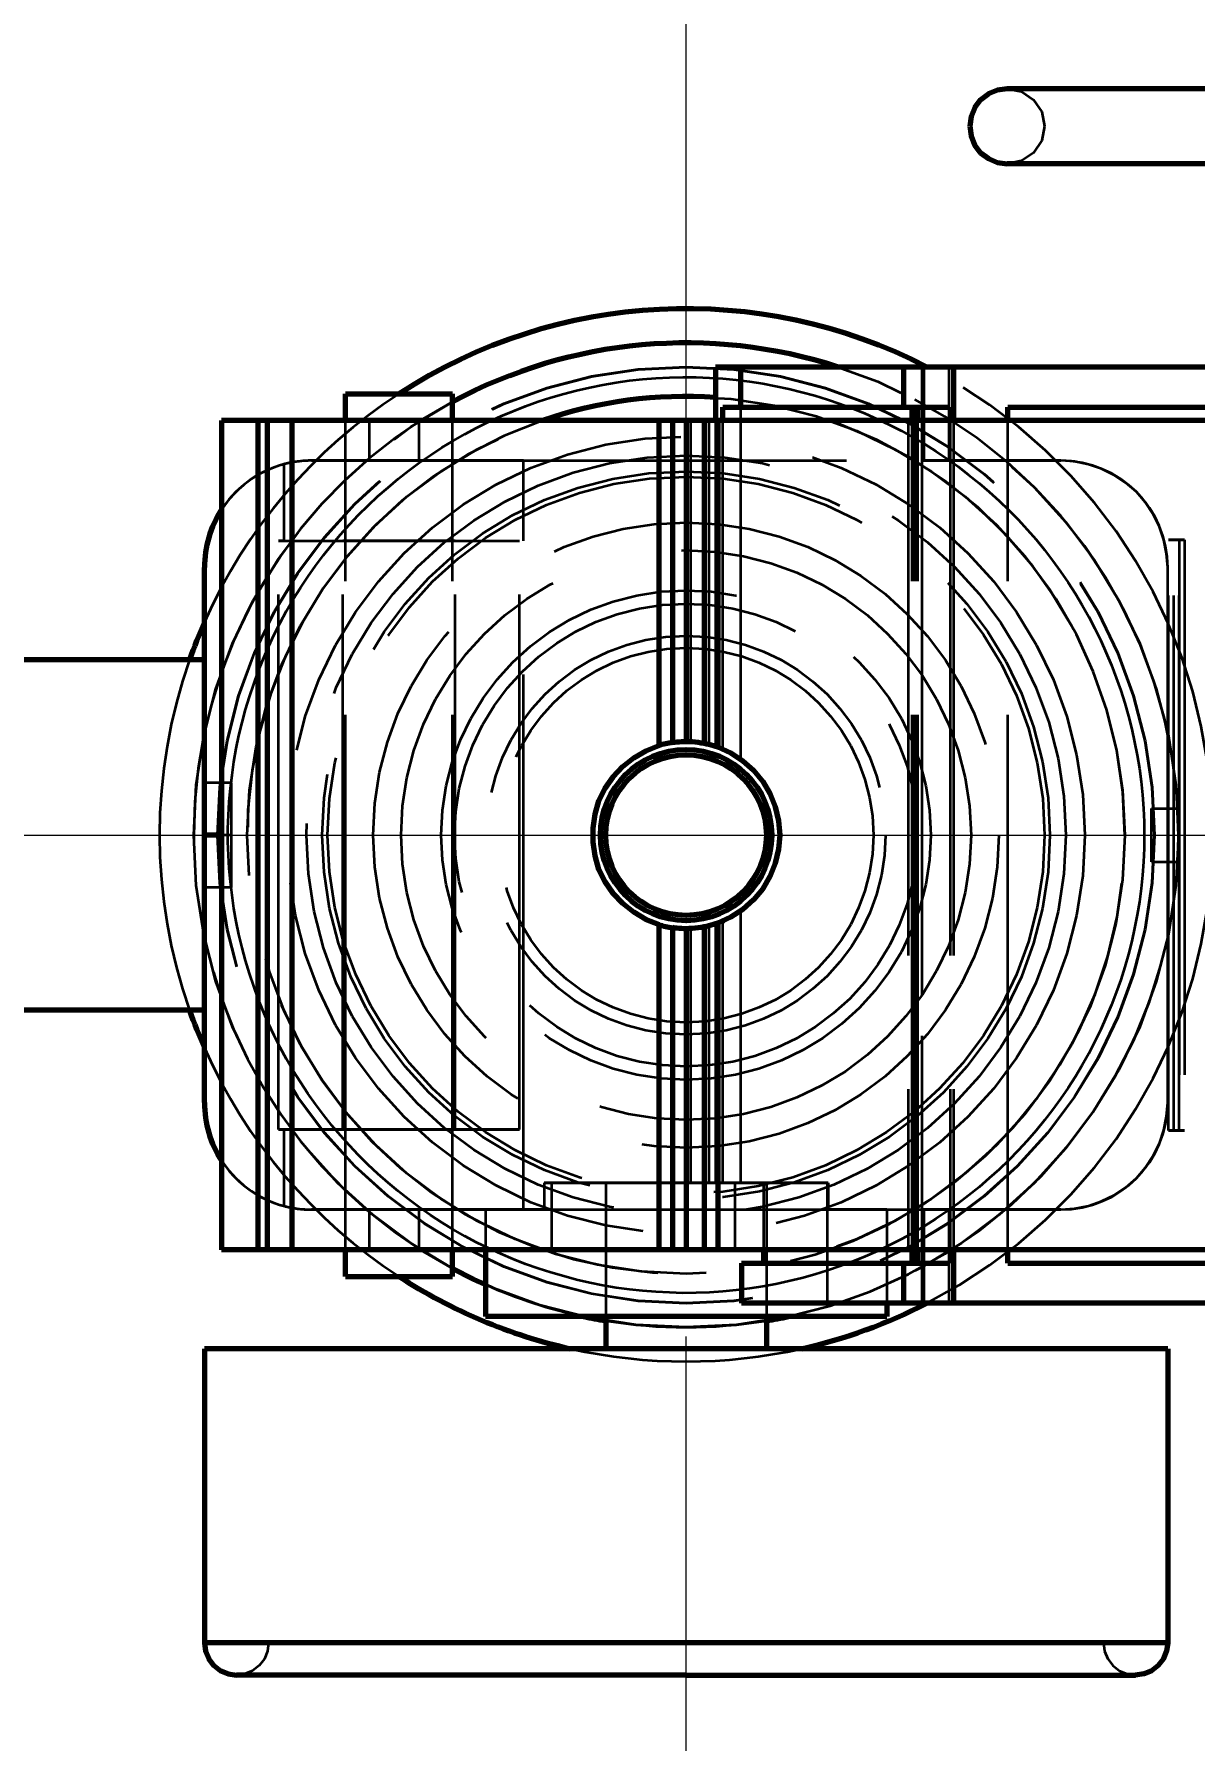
# Model space of a CAD drawing. Header units: millimetres. Extents: x 0 to 2208, y 0 to 420.
# Drawn here: x 101.37 to 110.04, y 72.22 to 84.98 of the extents above; entities that cross this region are included whole.
import ezdxf

# ---------------------------------------------------------------- set-up
doc = ezdxf.new("R2010")
doc.units = ezdxf.units.MM
doc.linetypes.add('IRAM-E-TRAZOS', pattern=[5, 4, -1])
doc.linetypes.add('IRAM-F-TRAZO-PUNTO', pattern=[20, 15, -2, 1, -2])
for name, color, linetype, lineweight in [('01-VISIBLE', 7, 'CONTINUOUS', 70), ('02-OCULTA', 4, 'IRAM-E-TRAZOS', 35), ('03-EJE', 1, 'IRAM-F-TRAZO-PUNTO', 18), ('04-COTA', 3, 'CONTINUOUS', 18)]:
    doc.layers.add(name, color=color, linetype=linetype, lineweight=lineweight)
doc.styles.add('ISO3098', font='isocpeur.ttf')
doc.dimstyles.new('FLAMA-IRAM', dxfattribs={"dimtxt": 3.5, "dimasz": 3.5, "dimexe": 2, "dimexo": 1.5, "dimgap": 1, "dimtad": 1, "dimdec": 1, "dimtxsty": 'ISO3098', "dimblk": 'IRAM_FLECHA', "dimblk1": 'IRAM_FLECHA', "dimblk2": 'IRAM_FLECHA', "dimcen": 2.5, "dimclrd": 256, "dimclre": 256, "dimclrt": 256, "dimazin": 3, "dimtfac": 1, "dimtmove": 0, "dimatfit": 3, "dimlwd": 18, "dimlwe": 18})

# ---------------------------------------------------------------- blocks, each defined once
blk = doc.blocks.new('IRAM_FLECHA')
blk.add_solid([(0, 0), (-1, 0.125), (-1, -0.125)])

msp = doc.modelspace()

# ---------------------------------------------------------------- linework, layer by layer
at = {"layer": '01-VISIBLE'}
for p, q in [((106.644, 82.489), (106.458, 82.489)), ((106.458, 82.489), (106.458, 82.089)), ((106.644, 82.489), (106.644, 82.189)), ((107.864, 82.489), (106.644, 82.489)), ((107.864, 82.489), (107.864, 82.189)), ((108.236, 82.489), (107.864, 82.489)), ((110.54, 82.489), (108.236, 82.489)), ((108.236, 82.489), (108.236, 82.089)), ((103.692, 82.089), (103.692, 82.289)), ((104.492, 82.089), (104.492, 82.289)), ((106.514, 82.089), (106.514, 82.189)), ((106.514, 82.189), (106.644, 82.189)), ((106.644, 82.189), (107.864, 82.189)), ((107.864, 82.189), (108.211, 82.189)), ((107.927, 82.089), (107.927, 82.189)), ((107.939, 82.089), (107.939, 82.189)), ((107.95, 82.089), (107.95, 82.189)), ((107.961, 82.089), (107.961, 82.189)), ((107.971, 82.089), (107.971, 82.189)), ((108.211, 82.189), (108.211, 82.089)), ((108.642, 82.089), (108.642, 82.189)), ((108.642, 82.189), (110.54, 82.189)), ((103.038, 82.089), (102.766, 82.089)), ((102.766, 82.089), (102.766, 75.889)), ((103.106, 82.089), (103.038, 82.089)), ((103.038, 82.089), (103.038, 75.889)), ((103.292, 82.089), (103.106, 82.089)), ((103.106, 82.089), (103.106, 75.889)), ((106.034, 82.089), (103.292, 82.089)), ((103.292, 82.089), (103.292, 75.889)), ((106.136, 82.089), (106.034, 82.089)), ((106.034, 82.089), (106.034, 79.659)), ((106.238, 82.089), (106.136, 82.089)), ((106.136, 82.089), (106.136, 79.682)), ((106.374, 82.089), (106.238, 82.089)), ((106.238, 82.089), (106.238, 79.689)), ((106.476, 82.089), (106.374, 82.089)), ((106.374, 82.089), (106.374, 79.676)), ((110.506, 82.089), (106.476, 82.089)), ((106.476, 82.089), (106.476, 79.648)), ((102.638, 78.989), (102.638, 80.989)), ((102.638, 80.299), (101.058, 80.299)), ((102.638, 76.989), (102.638, 78.989)), ((102.766, 78.989), (102.638, 78.989)), ((106.034, 78.32), (106.034, 75.889)), ((106.136, 78.297), (106.136, 75.889)), ((106.238, 78.289), (106.238, 75.889)), ((106.374, 78.303), (106.374, 75.889)), ((106.476, 78.331), (106.476, 75.889)), ((102.638, 77.679), (101.058, 77.679)), ((103.038, 75.889), (102.766, 75.889)), ((103.106, 75.889), (103.038, 75.889)), ((103.292, 75.889), (103.106, 75.889)), ((106.034, 75.889), (103.292, 75.889)), ((103.692, 75.689), (103.692, 75.889)), ((104.492, 75.689), (104.492, 75.889)), ((104.738, 75.889), (104.738, 75.389)), ((106.136, 75.889), (106.034, 75.889)), ((106.238, 75.889), (106.136, 75.889)), ((106.374, 75.889), (106.238, 75.889)), ((106.476, 75.889), (106.374, 75.889)), ((110.506, 75.889), (106.476, 75.889)), ((106.816, 75.889), (106.816, 75.789)), ((107.927, 75.789), (107.927, 75.889)), ((107.939, 75.789), (107.939, 75.889)), ((107.95, 75.789), (107.95, 75.889)), ((107.961, 75.789), (107.961, 75.889)), ((107.971, 75.789), (107.971, 75.889)), ((108.211, 75.889), (108.211, 75.789)), ((108.236, 75.889), (108.236, 75.489)), ((108.642, 75.789), (108.642, 75.889)), ((106.652, 75.789), (107.864, 75.789)), ((106.652, 75.789), (106.652, 75.489)), ((107.864, 75.789), (108.211, 75.789)), ((107.864, 75.789), (107.864, 75.489)), ((108.642, 75.789), (110.54, 75.789)), ((107.864, 75.489), (106.652, 75.489)), ((107.738, 75.489), (107.738, 75.389)), ((108.236, 75.489), (107.864, 75.489)), ((110.54, 75.489), (108.236, 75.489)), ((105.638, 75.389), (105.638, 75.149)), ((106.838, 75.389), (106.838, 75.149)), ((102.638, 75.149), (102.638, 72.949)), ((109.838, 75.149), (109.838, 72.949))]:
    msp.add_line(p, q, dxfattribs=at)
for points in [[(108.638, 84.569), (108.566, 84.56), (108.498, 84.532), (108.44, 84.487), (108.396, 84.429), (108.368, 84.362), (108.358, 84.289)], [(110.438, 84.569), (110.338, 84.569), (110.238, 84.569), (110.138, 84.569), (110.038, 84.569), (109.938, 84.569), (109.838, 84.569), (109.738, 84.569), (109.638, 84.569), (109.538, 84.569), (109.438, 84.569), (109.338, 84.569), (109.238, 84.569), (109.138, 84.569), (109.038, 84.569), (108.938, 84.569), (108.838, 84.569), (108.738, 84.569), (108.638, 84.569)], [(108.358, 84.289), (108.368, 84.217), (108.396, 84.149), (108.44, 84.091), (108.498, 84.047), (108.566, 84.019), (108.638, 84.009)], [(110.118, 84.009), (110.012, 84.009), (109.907, 84.009), (109.801, 84.009), (109.695, 84.009), (109.589, 84.009), (109.484, 84.009), (109.378, 84.009), (109.272, 84.009), (109.167, 84.009), (109.061, 84.009), (108.955, 84.009), (108.849, 84.009), (108.744, 84.009), (108.638, 84.009)], [(108.638, 84.009), (108.638, 84.009), (108.638, 84.009), (108.638, 84.009), (108.638, 84.009), (108.638, 84.009), (108.638, 84.009)], [(103.692, 82.289), (103.759, 82.289), (103.825, 82.289), (103.892, 82.289), (103.959, 82.289), (104.025, 82.289), (104.092, 82.289)], [(104.092, 82.289), (104.159, 82.289), (104.225, 82.289), (104.292, 82.289), (104.359, 82.289), (104.425, 82.289), (104.492, 82.289)], [(106.034, 78.32), (105.937, 78.359), (105.847, 78.412), (105.765, 78.477), (105.693, 78.553), (105.633, 78.639), (105.587, 78.733), (105.558, 78.834), (105.543, 78.937), (105.543, 79.041), (105.558, 79.145), (105.587, 79.245), (105.633, 79.34), (105.693, 79.425), (105.765, 79.501), (105.847, 79.566), (105.937, 79.619), (106.034, 79.659)], [(106.136, 79.682), (106.153, 79.684), (106.17, 79.686), (106.187, 79.687), (106.204, 79.688), (106.221, 79.689), (106.238, 79.689)], [(106.238, 79.689), (106.261, 79.689), (106.284, 79.688), (106.306, 79.686), (106.329, 79.683), (106.352, 79.68), (106.374, 79.676)], [(106.374, 79.676), (106.391, 79.672), (106.408, 79.668), (106.426, 79.664), (106.442, 79.659), (106.459, 79.653), (106.476, 79.648)], [(106.476, 79.648), (106.573, 79.603), (106.663, 79.545), (106.743, 79.474), (106.811, 79.391), (106.865, 79.299), (106.905, 79.2), (106.929, 79.096), (106.938, 78.989)], [(106.938, 78.989), (106.929, 78.883), (106.905, 78.779), (106.865, 78.679), (106.811, 78.587), (106.743, 78.505), (106.663, 78.434), (106.573, 78.375), (106.476, 78.331)], [(106.238, 78.289), (106.221, 78.289), (106.204, 78.29), (106.187, 78.291), (106.17, 78.293), (106.153, 78.294), (106.136, 78.297)], [(106.374, 78.303), (106.352, 78.299), (106.329, 78.295), (106.306, 78.293), (106.284, 78.291), (106.261, 78.29), (106.238, 78.289)], [(106.476, 78.331), (106.459, 78.325), (106.442, 78.32), (106.426, 78.315), (106.408, 78.31), (106.391, 78.306), (106.374, 78.303)], [(106.52, 78.349), (106.519, 78.348), (106.518, 78.348), (106.517, 78.347), (106.516, 78.347), (106.515, 78.346), (106.514, 78.346)], [(103.692, 75.689), (103.759, 75.689), (103.825, 75.689), (103.892, 75.689), (103.959, 75.689), (104.025, 75.689), (104.092, 75.689)], [(104.092, 75.689), (104.159, 75.689), (104.225, 75.689), (104.292, 75.689), (104.359, 75.689), (104.425, 75.689), (104.492, 75.689)], [(107.738, 75.389), (107.638, 75.389), (107.538, 75.389), (107.438, 75.389), (107.338, 75.389), (107.238, 75.389), (107.138, 75.389), (107.038, 75.389), (106.938, 75.389), (106.838, 75.389), (106.738, 75.389), (106.638, 75.389), (106.538, 75.389), (106.438, 75.389), (106.338, 75.389), (106.238, 75.389), (106.138, 75.389), (106.038, 75.389), (105.938, 75.389), (105.838, 75.389), (105.738, 75.389), (105.638, 75.389), (105.538, 75.389), (105.438, 75.389), (105.338, 75.389), (105.238, 75.389), (105.138, 75.389), (105.038, 75.389), (104.938, 75.389), (104.838, 75.389), (104.738, 75.389)], [(109.838, 75.149), (109.738, 75.149), (109.638, 75.149), (109.538, 75.149), (109.438, 75.149), (109.338, 75.149), (109.238, 75.149), (109.138, 75.149), (109.038, 75.149), (108.938, 75.149), (108.838, 75.149), (108.738, 75.149), (108.638, 75.149), (108.538, 75.149), (108.438, 75.149), (108.338, 75.149), (108.238, 75.149), (108.138, 75.149), (108.038, 75.149), (107.938, 75.149), (107.838, 75.149), (107.738, 75.149), (107.638, 75.149), (107.538, 75.149), (107.438, 75.149), (107.338, 75.149), (107.238, 75.149), (107.138, 75.149), (107.038, 75.149), (106.938, 75.149), (106.838, 75.149), (106.738, 75.149), (106.638, 75.149), (106.538, 75.149), (106.438, 75.149), (106.338, 75.149), (106.238, 75.149), (106.138, 75.149), (106.038, 75.149), (105.938, 75.149), (105.838, 75.149), (105.738, 75.149), (105.638, 75.149), (105.538, 75.149), (105.438, 75.149), (105.338, 75.149), (105.238, 75.149), (105.138, 75.149), (105.038, 75.149), (104.938, 75.149), (104.838, 75.149), (104.738, 75.149), (104.638, 75.149), (104.538, 75.149), (104.438, 75.149), (104.338, 75.149), (104.238, 75.149), (104.138, 75.149), (104.038, 75.149), (103.938, 75.149), (103.838, 75.149), (103.738, 75.149), (103.638, 75.149), (103.538, 75.149), (103.438, 75.149), (103.338, 75.149), (103.238, 75.149), (103.138, 75.149), (103.038, 75.149), (102.938, 75.149), (102.838, 75.149), (102.738, 75.149), (102.638, 75.149)], [(106.238, 72.949), (106.138, 72.949), (106.038, 72.949), (105.938, 72.949), (105.838, 72.949), (105.738, 72.949), (105.638, 72.949), (105.538, 72.949), (105.438, 72.949), (105.338, 72.949), (105.238, 72.949), (105.138, 72.949), (105.038, 72.949), (104.938, 72.949), (104.838, 72.949), (104.738, 72.949), (104.638, 72.949), (104.538, 72.949), (104.438, 72.949), (104.338, 72.949), (104.238, 72.949), (104.138, 72.949), (104.038, 72.949), (103.938, 72.949), (103.838, 72.949), (103.738, 72.949), (103.638, 72.949), (103.538, 72.949), (103.438, 72.949), (103.338, 72.949), (103.238, 72.949), (103.138, 72.949), (103.038, 72.949), (102.938, 72.949), (102.838, 72.949), (102.738, 72.949), (102.638, 72.949)], [(102.638, 72.949), (102.646, 72.887), (102.67, 72.829), (102.708, 72.78), (102.758, 72.741), (102.816, 72.717), (102.878, 72.709)], [(109.838, 72.949), (109.738, 72.949), (109.638, 72.949), (109.538, 72.949), (109.438, 72.949), (109.338, 72.949), (109.238, 72.949), (109.138, 72.949), (109.038, 72.949), (108.938, 72.949), (108.838, 72.949), (108.738, 72.949), (108.638, 72.949), (108.538, 72.949), (108.438, 72.949), (108.338, 72.949), (108.238, 72.949), (108.138, 72.949), (108.038, 72.949), (107.938, 72.949), (107.838, 72.949), (107.738, 72.949), (107.638, 72.949), (107.538, 72.949), (107.438, 72.949), (107.338, 72.949), (107.238, 72.949), (107.138, 72.949), (107.038, 72.949), (106.938, 72.949), (106.838, 72.949), (106.738, 72.949), (106.638, 72.949), (106.538, 72.949), (106.438, 72.949), (106.338, 72.949), (106.238, 72.949)], [(109.838, 72.949), (109.83, 72.887), (109.806, 72.829), (109.768, 72.78), (109.718, 72.741), (109.66, 72.717), (109.598, 72.709)], [(106.238, 72.709), (106.136, 72.709), (106.034, 72.709), (105.933, 72.709), (105.831, 72.709), (105.729, 72.709), (105.627, 72.709), (105.525, 72.709), (105.423, 72.709), (105.322, 72.709), (105.22, 72.709), (105.118, 72.709), (105.016, 72.709), (104.914, 72.709), (104.813, 72.709), (104.711, 72.709), (104.609, 72.709), (104.507, 72.709), (104.405, 72.709), (104.303, 72.709), (104.202, 72.709), (104.1, 72.709), (103.998, 72.709), (103.896, 72.709), (103.794, 72.709), (103.693, 72.709), (103.591, 72.709), (103.489, 72.709), (103.387, 72.709), (103.285, 72.709), (103.183, 72.709), (103.082, 72.709), (102.98, 72.709), (102.878, 72.709)], [(102.878, 72.709), (102.878, 72.709), (102.878, 72.709), (102.878, 72.709), (102.878, 72.709), (102.878, 72.709), (102.878, 72.709)], [(106.238, 72.709), (106.34, 72.709), (106.442, 72.709), (106.543, 72.709), (106.645, 72.709), (106.747, 72.709), (106.849, 72.709), (106.951, 72.709), (107.053, 72.709), (107.154, 72.709), (107.256, 72.709), (107.358, 72.709), (107.46, 72.709), (107.562, 72.709), (107.663, 72.709), (107.765, 72.709), (107.867, 72.709), (107.969, 72.709), (108.071, 72.709), (108.173, 72.709), (108.274, 72.709), (108.376, 72.709), (108.478, 72.709), (108.58, 72.709), (108.682, 72.709), (108.783, 72.709), (108.885, 72.709), (108.987, 72.709), (109.089, 72.709), (109.191, 72.709), (109.293, 72.709), (109.394, 72.709), (109.496, 72.709), (109.598, 72.709)]]:
    msp.add_lwpolyline(points, dxfattribs=at)
for radius in [0.64, 0.6]:
    msp.add_circle((106.238, 78.989), radius, dxfattribs=at)
for centre, radius, start, end in [((106.238, 78.989), 18.51, 10.8995, 174.606), ((106.238, 78.989), 18.27, 11.0445, 174.535), ((106.238, 78.989), 18.15, 11.1184, 174.4987), ((106.238, 78.989), 3.936, 62.7764, 123.0269), ((106.238, 78.989), 3.68, 72.0056, 118.324), ((106.238, 78.989), 3.28, 86.1541, 109.0697), ((103.438, 80.989), 0.8, 147.1401, 180), ((106.238, 78.989), 3.936, 156.1538, 160.5597), ((106.238, 78.989), 0.7, 98.3786, 106.9435), ((106.238, 78.989), 0.7, -106.9435, -98.3786), ((106.238, 78.989), 3.936, -160.5597, -156.1538), ((106.238, 78.989), 18.51, -174.606, -10.8995), ((106.238, 78.989), 18.27, -174.535, -11.0445), ((106.238, 78.989), 18.15, -174.4987, -11.1184), ((103.438, 76.989), 0.8, 180, -147.1401), ((106.238, 78.989), 3.936, -123.0269, -102.6804), ((106.238, 78.989), 3.68, -118.324, -114.0547), ((106.238, 78.989), 3.936, -77.3196, -62.7764), ((106.238, 78.989), 3.68, -101.9687, -99.3836), ((106.238, 78.989), 3.68, -80.6164, -78.0313)]:
    msp.add_arc(centre, radius, start, end, dxfattribs=at)
at = {"layer": '02-OCULTA'}
for p, q in [((106.458, 82.489), (106.644, 82.489)), ((106.644, 82.489), (108, 82.489)), ((106.644, 82.489), (106.644, 79.559)), ((108, 82.489), (108, 75.489)), ((108, 82.489), (108.016, 82.489)), ((108.016, 82.489), (108.016, 81.789)), ((108.016, 82.489), (108.202, 82.489)), ((108.202, 82.489), (108.202, 81.789)), ((108.202, 82.489), (114.23, 82.489)), ((107.927, 82.189), (106.514, 82.189)), ((107.939, 82.189), (107.927, 82.189)), ((107.95, 82.189), (107.939, 82.189)), ((107.961, 82.189), (107.95, 82.189)), ((107.971, 82.189), (107.961, 82.189)), ((108.211, 82.189), (107.971, 82.189)), ((110.573, 82.189), (108.642, 82.189)), ((102.766, 82.089), (103.106, 82.089)), ((103.106, 82.089), (103.292, 82.089)), ((103.106, 82.089), (103.106, 75.889)), ((103.106, 82.089), (103.106, 75.889)), ((103.292, 82.089), (103.868, 82.089)), ((103.292, 82.089), (103.292, 81.776)), ((103.692, 75.889), (103.692, 82.089)), ((103.692, 75.889), (103.692, 82.089)), ((103.868, 82.089), (104.24, 82.089)), ((103.868, 82.089), (103.868, 81.789)), ((104.24, 82.089), (106.136, 82.089)), ((104.24, 82.089), (104.24, 81.789)), ((104.492, 75.889), (104.492, 82.089)), ((104.492, 75.889), (104.492, 82.089)), ((106.136, 82.089), (106.272, 82.089)), ((106.136, 82.089), (106.136, 79.682)), ((106.272, 82.089), (106.408, 82.089)), ((106.272, 82.089), (106.272, 79.688)), ((106.408, 82.089), (107.898, 82.089)), ((106.408, 82.089), (106.408, 79.668)), ((106.458, 82.089), (106.458, 79.654)), ((106.514, 79.632), (106.514, 82.089)), ((107.898, 82.089), (111.792, 82.089)), ((107.898, 82.089), (107.898, 75.889)), ((107.927, 75.889), (107.927, 82.089)), ((107.939, 75.889), (107.939, 82.089)), ((107.95, 75.889), (107.95, 82.089)), ((107.961, 75.889), (107.961, 82.089)), ((107.971, 75.889), (107.971, 82.089)), ((108.211, 82.089), (108.211, 75.889)), ((108.236, 82.089), (108.236, 75.889)), ((108.642, 75.889), (108.642, 82.089)), ((103.231, 81.762), (103.231, 81.189)), ((103.438, 81.789), (109.038, 81.789)), ((103.438, 81.789), (109.038, 81.789)), ((103.868, 81.789), (103.438, 81.789)), ((103.438, 81.789), (105.024, 81.789)), ((104.24, 81.789), (103.868, 81.789)), ((105.024, 81.789), (104.24, 81.789)), ((105.024, 76.189), (105.024, 81.789)), ((108.001, 81.789), (109.038, 81.789)), ((108.016, 81.789), (108.001, 81.789)), ((108.001, 81.789), (108.001, 76.189)), ((108.202, 81.789), (108.016, 81.789)), ((109.038, 81.789), (108.202, 81.789)), ((103.192, 76.789), (103.192, 81.189)), ((103.192, 81.189), (104.992, 81.189)), ((103.192, 76.789), (103.192, 81.189)), ((103.231, 81.189), (103.192, 81.189)), ((103.192, 76.789), (103.192, 81.189)), ((103.231, 81.189), (104.992, 81.189)), ((103.672, 76.789), (103.672, 81.189)), ((104.512, 76.789), (104.512, 81.189)), ((104.992, 76.789), (104.992, 81.189)), ((104.992, 76.789), (104.992, 81.189)), ((109.844, 76.781), (109.844, 81.197)), ((109.844, 81.197), (109.884, 81.197)), ((109.924, 81.197), (109.844, 81.197)), ((109.884, 76.781), (109.884, 81.197)), ((109.884, 81.197), (109.964, 81.197)), ((109.924, 76.781), (109.924, 81.197)), ((109.924, 81.197), (109.924, 76.781)), ((109.964, 81.197), (109.924, 81.197)), ((109.964, 81.197), (109.964, 76.781)), ((109.964, 81.197), (109.964, 76.781)), ((102.638, 79.381), (102.638, 80.989)), ((109.838, 76.989), (109.838, 80.989)), ((109.838, 76.989), (109.838, 80.989)), ((109.838, 76.989), (109.838, 80.989)), ((102.838, 79.381), (102.638, 79.381)), ((102.838, 79.381), (102.838, 78.597)), ((109.718, 79.189), (109.913, 79.189)), ((109.718, 79.189), (109.913, 79.189)), ((109.718, 78.789), (109.718, 79.189)), ((109.718, 78.789), (109.718, 79.189)), ((102.838, 78.989), (102.766, 78.989)), ((109.718, 78.789), (109.913, 78.789)), ((109.718, 78.789), (109.913, 78.789)), ((102.638, 76.989), (102.638, 78.597)), ((102.838, 78.597), (102.638, 78.597)), ((106.644, 78.419), (106.644, 76.389)), ((106.136, 78.297), (106.136, 76.389)), ((106.272, 78.29), (106.272, 76.389)), ((106.408, 78.31), (106.408, 76.389)), ((106.458, 78.325), (106.458, 76.389)), ((106.514, 76.389), (106.514, 78.346)), ((103.192, 76.789), (104.992, 76.789)), ((103.231, 76.789), (103.192, 76.789)), ((103.231, 76.789), (103.231, 76.217)), ((103.231, 76.789), (104.992, 76.789)), ((109.844, 76.781), (109.884, 76.781)), ((109.924, 76.781), (109.844, 76.781)), ((109.884, 76.781), (109.964, 76.781)), ((109.964, 76.781), (109.924, 76.781)), ((105.177, 76.389), (105.177, 76.189)), ((105.177, 76.389), (107.299, 76.389)), ((105.231, 76.389), (106.136, 76.389)), ((105.231, 76.389), (105.231, 75.889)), ((105.638, 76.389), (105.638, 75.389)), ((105.638, 76.389), (105.638, 75.389)), ((106.136, 76.389), (106.272, 76.389)), ((106.238, 76.389), (106.238, 76.189)), ((106.272, 76.389), (106.408, 76.389)), ((106.408, 76.389), (106.603, 76.389)), ((106.458, 76.389), (106.644, 76.389)), ((106.514, 76.389), (106.458, 76.389)), ((106.816, 76.389), (106.514, 76.389)), ((106.603, 76.389), (106.603, 75.889)), ((106.644, 76.389), (107.293, 76.389)), ((106.816, 76.389), (106.816, 75.889)), ((106.838, 76.389), (106.838, 75.389)), ((106.838, 76.389), (106.838, 75.389)), ((107.293, 76.389), (107.293, 75.489)), ((107.299, 76.389), (107.299, 76.189)), ((103.292, 76.203), (103.292, 75.889)), ((103.438, 76.189), (105.177, 76.189)), ((103.438, 76.189), (106.238, 76.189)), ((103.868, 76.189), (103.438, 76.189)), ((103.438, 76.189), (105.024, 76.189)), ((103.868, 76.189), (103.868, 75.889)), ((104.24, 76.189), (103.868, 76.189)), ((105.024, 76.189), (104.24, 76.189)), ((104.24, 76.189), (104.24, 75.889)), ((104.738, 76.189), (104.738, 75.889)), ((106.238, 76.189), (109.038, 76.189)), ((107.299, 76.189), (109.038, 76.189)), ((107.738, 76.189), (107.738, 75.489)), ((108.001, 76.189), (109.038, 76.189)), ((108.016, 76.189), (108.001, 76.189)), ((108.202, 76.189), (108.016, 76.189)), ((108.016, 76.189), (108.016, 75.489)), ((108.202, 76.189), (108.202, 75.489)), ((109.038, 76.189), (108.202, 76.189)), ((102.766, 75.889), (103.106, 75.889)), ((103.106, 75.889), (103.292, 75.889)), ((103.292, 75.889), (103.868, 75.889)), ((103.868, 75.889), (104.24, 75.889)), ((104.24, 75.889), (105.231, 75.889)), ((106.603, 75.889), (107.898, 75.889)), ((107.898, 75.889), (111.792, 75.889)), ((107.927, 75.789), (106.816, 75.789)), ((107.939, 75.789), (107.927, 75.789)), ((107.95, 75.789), (107.939, 75.789)), ((107.961, 75.789), (107.95, 75.789)), ((107.971, 75.789), (107.961, 75.789)), ((108.211, 75.789), (107.971, 75.789)), ((110.573, 75.789), (108.642, 75.789)), ((107.293, 75.489), (108, 75.489)), ((108, 75.489), (108.016, 75.489)), ((108.016, 75.489), (108.202, 75.489)), ((108.202, 75.489), (114.23, 75.489))]:
    msp.add_line(p, q, dxfattribs=at)
for points in [[(110.078, 84.569), (109.975, 84.569), (109.872, 84.569), (109.769, 84.569), (109.667, 84.569), (109.564, 84.569), (109.461, 84.569), (109.358, 84.569), (109.255, 84.569), (109.152, 84.569), (109.049, 84.569), (108.947, 84.569), (108.844, 84.569), (108.741, 84.569), (108.638, 84.569)], [(108.638, 84.569), (108.745, 84.548), (108.836, 84.487), (108.897, 84.396), (108.918, 84.289), (108.897, 84.182), (108.836, 84.091), (108.745, 84.031), (108.638, 84.009)], [(108.638, 84.009), (108.741, 84.009), (108.844, 84.009), (108.947, 84.009), (109.049, 84.009), (109.152, 84.009), (109.255, 84.009), (109.358, 84.009), (109.461, 84.009), (109.564, 84.009), (109.667, 84.009), (109.769, 84.009), (109.872, 84.009), (109.975, 84.009), (110.078, 84.009)], [(109.662, 78.989), (109.661, 78.889), (109.656, 78.789), (109.649, 78.689), (109.639, 78.59), (109.626, 78.491), (109.609, 78.392), (109.591, 78.294), (109.569, 78.196), (109.544, 78.099), (109.517, 78.003), (109.487, 77.907), (109.454, 77.813), (109.418, 77.72), (109.379, 77.627), (109.338, 77.536), (109.294, 77.446), (109.248, 77.357), (109.199, 77.27), (109.148, 77.184), (109.094, 77.1), (109.037, 77.017), (108.978, 76.936), (108.917, 76.857), (108.854, 76.78), (108.788, 76.704), (108.72, 76.631), (108.65, 76.559), (108.578, 76.49), (108.504, 76.423), (108.428, 76.357), (108.35, 76.295), (108.271, 76.234), (108.189, 76.176), (108.106, 76.12), (108.022, 76.067), (107.936, 76.016), (107.848, 75.967), (107.759, 75.922), (107.669, 75.878), (107.577, 75.838), (107.484, 75.8), (107.391, 75.765), (107.296, 75.733), (107.2, 75.703), (107.104, 75.677), (107.007, 75.653), (106.909, 75.632), (106.811, 75.613), (106.712, 75.598), (106.612, 75.586), (106.513, 75.576), (106.413, 75.57), (106.313, 75.566), (106.213, 75.565), (106.113, 75.568), (106.013, 75.573), (105.913, 75.581), (105.814, 75.592), (105.715, 75.605), (105.616, 75.622), (105.518, 75.642), (105.42, 75.664), (105.324, 75.69), (105.228, 75.718), (105.132, 75.749), (105.038, 75.782), (104.945, 75.819), (104.853, 75.858), (104.762, 75.9), (104.672, 75.944), (104.584, 75.991), (104.497, 76.041), (104.412, 76.093), (104.328, 76.148), (104.246, 76.205), (104.165, 76.264), (104.086, 76.326), (104.01, 76.39), (103.935, 76.456), (103.861, 76.524), (103.79, 76.595), (103.722, 76.667), (103.655, 76.742), (103.59, 76.818), (103.528, 76.897), (103.468, 76.977), (103.41, 77.058), (103.355, 77.142), (103.302, 77.227), (103.252, 77.313), (103.204, 77.401), (103.159, 77.491), (103.117, 77.581), (103.077, 77.673), (103.04, 77.766), (103.006, 77.86), (102.974, 77.955), (102.945, 78.051), (102.919, 78.147), (102.896, 78.245), (102.876, 78.343), (102.858, 78.441), (102.844, 78.54), (102.832, 78.64), (102.823, 78.739), (102.817, 78.839), (102.814, 78.939), (102.814, 79.039), (102.817, 79.139), (102.823, 79.239), (102.832, 79.339), (102.844, 79.438), (102.858, 79.537), (102.876, 79.636), (102.896, 79.734), (102.919, 79.831), (102.945, 79.928), (102.974, 80.024), (103.006, 80.118), (103.04, 80.212), (103.077, 80.305), (103.117, 80.397), (103.159, 80.488), (103.204, 80.577), (103.252, 80.665), (103.302, 80.752), (103.355, 80.837), (103.41, 80.92), (103.468, 81.002), (103.528, 81.082), (103.59, 81.16), (103.655, 81.237), (103.722, 81.311), (103.79, 81.384), (103.861, 81.454), (103.935, 81.523), (104.01, 81.589), (104.086, 81.653), (104.165, 81.715), (104.246, 81.774), (104.328, 81.831), (104.412, 81.886), (104.497, 81.938), (104.584, 81.987), (104.672, 82.034), (104.762, 82.079), (104.853, 82.121), (104.945, 82.16), (105.038, 82.196), (105.132, 82.23), (105.228, 82.261), (105.324, 82.289), (105.42, 82.314), (105.518, 82.337), (105.616, 82.356), (105.715, 82.373), (105.814, 82.387), (105.913, 82.398), (106.013, 82.406), (106.113, 82.411), (106.213, 82.413), (106.313, 82.412), (106.413, 82.409), (106.513, 82.402), (106.612, 82.393), (106.712, 82.38), (106.811, 82.365), (106.909, 82.347), (107.007, 82.326), (107.104, 82.302), (107.2, 82.275), (107.296, 82.246), (107.391, 82.213), (107.484, 82.178), (107.577, 82.141), (107.669, 82.1), (107.759, 82.057), (107.848, 82.011), (107.936, 81.963), (108.022, 81.912), (108.106, 81.859), (108.189, 81.803), (108.271, 81.745), (108.35, 81.684), (108.428, 81.621), (108.504, 81.556), (108.578, 81.489), (108.65, 81.419), (108.72, 81.348), (108.788, 81.274), (108.854, 81.199), (108.917, 81.121), (108.978, 81.042), (109.037, 80.961), (109.094, 80.879), (109.148, 80.794), (109.199, 80.708), (109.248, 80.621), (109.294, 80.533), (109.338, 80.443), (109.379, 80.351), (109.418, 80.259), (109.454, 80.166), (109.487, 80.071), (109.517, 79.976), (109.544, 79.879), (109.569, 79.782), (109.591, 79.685), (109.609, 79.587), (109.626, 79.488), (109.639, 79.389), (109.649, 79.289), (109.656, 79.189), (109.661, 79.089), (109.662, 78.989)], [(104.492, 82.289), (104.392, 82.289), (104.292, 82.289), (104.192, 82.289), (104.092, 82.289), (103.992, 82.289), (103.892, 82.289), (103.792, 82.289), (103.692, 82.289)], [(104.492, 82.089), (104.392, 82.089), (104.292, 82.089), (104.192, 82.089), (104.092, 82.089), (103.992, 82.089), (103.892, 82.089), (103.792, 82.089), (103.692, 82.089)], [(103.692, 82.089), (103.759, 82.089), (103.825, 82.089), (103.892, 82.089), (103.959, 82.089), (104.025, 82.089), (104.092, 82.089)], [(104.092, 82.089), (104.159, 82.089), (104.225, 82.089), (104.292, 82.089), (104.359, 82.089), (104.425, 82.089), (104.492, 82.089)], [(103.292, 81.776), (103.282, 81.774), (103.271, 81.772), (103.261, 81.769), (103.251, 81.767), (103.241, 81.765), (103.231, 81.762)], [(103.438, 81.789), (103.414, 81.789), (103.389, 81.788), (103.365, 81.786), (103.34, 81.783), (103.316, 81.78), (103.292, 81.776)], [(109.838, 80.989), (109.83, 81.094), (109.81, 81.196), (109.776, 81.295), (109.73, 81.389), (109.672, 81.476), (109.604, 81.555), (109.525, 81.623), (109.437, 81.681), (109.344, 81.727), (109.245, 81.761), (109.142, 81.782), (109.038, 81.789)], [(103.192, 81.189), (103.292, 81.189), (103.392, 81.189), (103.492, 81.189), (103.592, 81.189), (103.692, 81.189), (103.792, 81.189), (103.892, 81.189), (103.992, 81.189), (104.092, 81.189), (104.192, 81.189), (104.292, 81.189), (104.392, 81.189), (104.492, 81.189), (104.592, 81.189), (104.692, 81.189), (104.792, 81.189), (104.892, 81.189), (104.992, 81.189)], [(104.512, 81.189), (104.407, 81.189), (104.302, 81.189), (104.197, 81.189), (104.092, 81.189), (103.987, 81.189), (103.882, 81.189), (103.777, 81.189), (103.672, 81.189)], [(103.672, 81.189), (103.742, 81.189), (103.812, 81.189), (103.882, 81.189), (103.952, 81.189), (104.022, 81.189), (104.092, 81.189)], [(104.092, 81.189), (104.162, 81.189), (104.232, 81.189), (104.302, 81.189), (104.372, 81.189), (104.442, 81.189), (104.512, 81.189)], [(102.638, 78.989), (102.638, 79.09), (102.638, 79.191), (102.638, 79.292), (102.638, 79.392), (102.638, 79.493), (102.638, 79.594), (102.638, 79.695), (102.638, 79.795), (102.638, 79.896), (102.638, 79.997), (102.638, 80.098), (102.638, 80.198), (102.638, 80.299)], [(102.638, 80.299), (102.638, 80.197), (102.638, 80.095), (102.638, 79.993), (102.638, 79.891), (102.638, 79.789), (102.638, 79.687), (102.638, 79.585), (102.638, 79.483), (102.638, 79.381)], [(106.136, 79.682), (106.034, 79.656), (105.938, 79.617), (105.846, 79.567), (105.763, 79.503), (105.694, 79.425), (105.635, 79.338), (105.588, 79.245), (105.557, 79.145), (105.543, 79.041), (105.543, 78.937), (105.557, 78.834), (105.588, 78.734), (105.635, 78.64), (105.694, 78.554), (105.763, 78.476), (105.846, 78.412), (105.938, 78.361), (106.034, 78.322), (106.136, 78.297)], [(106.272, 79.688), (106.249, 79.689), (106.227, 79.689), (106.204, 79.688), (106.181, 79.687), (106.159, 79.685), (106.136, 79.682)], [(106.408, 79.668), (106.386, 79.673), (106.363, 79.678), (106.34, 79.682), (106.318, 79.685), (106.295, 79.687), (106.272, 79.688)], [(106.938, 78.989), (106.93, 79.092), (106.908, 79.192), (106.87, 79.288), (106.82, 79.378), (106.756, 79.459), (106.682, 79.53), (106.598, 79.589), (106.506, 79.635), (106.408, 79.668)], [(106.458, 79.654), (106.467, 79.651), (106.477, 79.647), (106.486, 79.644), (106.496, 79.64), (106.505, 79.636), (106.514, 79.632)], [(106.644, 79.559), (106.615, 79.579), (106.585, 79.597), (106.555, 79.614), (106.523, 79.629), (106.491, 79.642), (106.458, 79.654)], [(106.514, 79.632), (106.604, 79.585), (106.687, 79.526), (106.76, 79.455), (106.823, 79.374), (106.872, 79.285), (106.908, 79.19), (106.93, 79.091), (106.938, 78.989)], [(102.838, 79.381), (102.838, 79.316), (102.838, 79.251), (102.838, 79.185), (102.838, 79.12), (102.838, 79.055), (102.838, 78.989)], [(102.638, 77.679), (102.638, 77.78), (102.638, 77.881), (102.638, 77.982), (102.638, 78.082), (102.638, 78.183), (102.638, 78.284), (102.638, 78.385), (102.638, 78.485), (102.638, 78.586), (102.638, 78.687), (102.638, 78.788), (102.638, 78.888), (102.638, 78.989)], [(102.838, 78.989), (102.838, 78.924), (102.838, 78.859), (102.838, 78.793), (102.838, 78.728), (102.838, 78.663), (102.838, 78.597)], [(106.408, 78.31), (106.506, 78.343), (106.598, 78.389), (106.682, 78.449), (106.756, 78.519), (106.82, 78.601), (106.87, 78.69), (106.908, 78.786), (106.93, 78.887), (106.938, 78.989)], [(106.938, 78.989), (106.93, 78.889), (106.908, 78.79), (106.873, 78.695), (106.824, 78.607), (106.763, 78.527), (106.691, 78.456), (106.609, 78.396), (106.52, 78.349)], [(102.638, 78.597), (102.638, 78.495), (102.638, 78.393), (102.638, 78.291), (102.638, 78.189), (102.638, 78.087), (102.638, 77.985), (102.638, 77.883), (102.638, 77.781), (102.638, 77.679)], [(106.458, 78.325), (106.491, 78.337), (106.523, 78.35), (106.555, 78.365), (106.585, 78.381), (106.615, 78.4), (106.644, 78.419)], [(106.136, 78.297), (106.159, 78.294), (106.181, 78.292), (106.204, 78.29), (106.227, 78.289), (106.249, 78.289), (106.272, 78.29)], [(106.272, 78.29), (106.295, 78.292), (106.318, 78.294), (106.34, 78.297), (106.363, 78.301), (106.386, 78.305), (106.408, 78.31)], [(106.514, 78.346), (106.505, 78.342), (106.496, 78.338), (106.486, 78.335), (106.477, 78.331), (106.467, 78.328), (106.458, 78.325)], [(109.038, 76.189), (109.142, 76.197), (109.245, 76.218), (109.344, 76.251), (109.437, 76.297), (109.525, 76.355), (109.604, 76.424), (109.672, 76.503), (109.73, 76.59), (109.776, 76.684), (109.81, 76.783), (109.83, 76.885), (109.838, 76.989)], [(104.992, 76.789), (104.892, 76.789), (104.792, 76.789), (104.692, 76.789), (104.592, 76.789), (104.492, 76.789), (104.392, 76.789), (104.292, 76.789), (104.192, 76.789), (104.092, 76.789), (103.992, 76.789), (103.892, 76.789), (103.792, 76.789), (103.692, 76.789), (103.592, 76.789), (103.492, 76.789), (103.392, 76.789), (103.292, 76.789), (103.192, 76.789)], [(104.512, 76.789), (104.407, 76.789), (104.302, 76.789), (104.197, 76.789), (104.092, 76.789), (103.987, 76.789), (103.882, 76.789), (103.777, 76.789), (103.672, 76.789)], [(103.672, 76.789), (103.742, 76.789), (103.812, 76.789), (103.882, 76.789), (103.952, 76.789), (104.022, 76.789), (104.092, 76.789)], [(104.092, 76.789), (104.162, 76.789), (104.232, 76.789), (104.302, 76.789), (104.372, 76.789), (104.442, 76.789), (104.512, 76.789)], [(107.299, 76.389), (107.198, 76.389), (107.097, 76.389), (106.996, 76.389), (106.895, 76.389), (106.794, 76.389), (106.693, 76.389), (106.592, 76.389), (106.491, 76.389), (106.39, 76.389), (106.289, 76.389), (106.187, 76.389), (106.086, 76.389), (105.985, 76.389), (105.884, 76.389), (105.783, 76.389), (105.682, 76.389), (105.581, 76.389), (105.48, 76.389), (105.379, 76.389), (105.278, 76.389), (105.177, 76.389)], [(106.603, 76.389), (106.498, 76.389), (106.392, 76.389), (106.287, 76.389), (106.181, 76.389), (106.076, 76.389), (105.97, 76.389), (105.864, 76.389), (105.759, 76.389), (105.653, 76.389), (105.548, 76.389), (105.442, 76.389), (105.337, 76.389), (105.231, 76.389)], [(106.838, 76.389), (106.738, 76.389), (106.638, 76.389), (106.538, 76.389), (106.438, 76.389), (106.338, 76.389), (106.238, 76.389), (106.138, 76.389), (106.038, 76.389), (105.938, 76.389), (105.838, 76.389), (105.738, 76.389), (105.638, 76.389)], [(105.638, 76.389), (105.738, 76.389), (105.838, 76.389), (105.938, 76.389), (106.038, 76.389), (106.138, 76.389), (106.238, 76.389)], [(106.238, 76.389), (106.338, 76.389), (106.438, 76.389), (106.538, 76.389), (106.638, 76.389), (106.738, 76.389), (106.838, 76.389)], [(107.293, 76.389), (107.214, 76.389), (107.134, 76.389), (107.055, 76.389), (106.975, 76.389), (106.896, 76.389), (106.816, 76.389)], [(103.231, 76.217), (103.241, 76.214), (103.251, 76.211), (103.261, 76.209), (103.271, 76.207), (103.282, 76.205), (103.292, 76.203)], [(103.292, 76.203), (103.316, 76.199), (103.34, 76.195), (103.365, 76.193), (103.389, 76.191), (103.414, 76.19), (103.438, 76.189)], [(105.177, 76.189), (105.104, 76.189), (105.03, 76.189), (104.957, 76.189), (104.884, 76.189), (104.811, 76.189), (104.738, 76.189)], [(104.738, 76.189), (104.845, 76.189), (104.952, 76.189), (105.059, 76.189), (105.167, 76.189), (105.274, 76.189), (105.381, 76.189), (105.488, 76.189), (105.595, 76.189), (105.702, 76.189), (105.809, 76.189), (105.917, 76.189), (106.024, 76.189), (106.131, 76.189), (106.238, 76.189)], [(106.238, 76.189), (106.338, 76.189), (106.438, 76.189), (106.538, 76.189), (106.638, 76.189), (106.738, 76.189), (106.838, 76.189), (106.938, 76.189), (107.038, 76.189), (107.138, 76.189), (107.238, 76.189), (107.338, 76.189), (107.438, 76.189), (107.538, 76.189), (107.638, 76.189), (107.738, 76.189)], [(107.738, 76.189), (107.665, 76.189), (107.592, 76.189), (107.519, 76.189), (107.446, 76.189), (107.372, 76.189), (107.299, 76.189)], [(104.492, 75.889), (104.392, 75.889), (104.292, 75.889), (104.192, 75.889), (104.092, 75.889), (103.992, 75.889), (103.892, 75.889), (103.792, 75.889), (103.692, 75.889)], [(103.692, 75.889), (103.759, 75.889), (103.825, 75.889), (103.892, 75.889), (103.959, 75.889), (104.025, 75.889), (104.092, 75.889)], [(104.092, 75.889), (104.159, 75.889), (104.225, 75.889), (104.292, 75.889), (104.359, 75.889), (104.425, 75.889), (104.492, 75.889)], [(106.603, 75.889), (106.498, 75.889), (106.392, 75.889), (106.287, 75.889), (106.181, 75.889), (106.076, 75.889), (105.97, 75.889), (105.864, 75.889), (105.759, 75.889), (105.653, 75.889), (105.548, 75.889), (105.442, 75.889), (105.337, 75.889), (105.231, 75.889)], [(104.492, 75.689), (104.392, 75.689), (104.292, 75.689), (104.192, 75.689), (104.092, 75.689), (103.992, 75.689), (103.892, 75.689), (103.792, 75.689), (103.692, 75.689)], [(106.816, 75.789), (106.789, 75.789), (106.761, 75.789), (106.734, 75.789), (106.707, 75.789), (106.679, 75.789), (106.652, 75.789)], [(107.293, 75.489), (107.186, 75.489), (107.08, 75.489), (106.973, 75.489), (106.866, 75.489), (106.759, 75.489), (106.652, 75.489)], [(104.738, 75.389), (104.845, 75.389), (104.952, 75.389), (105.059, 75.389), (105.167, 75.389), (105.274, 75.389), (105.381, 75.389), (105.488, 75.389), (105.595, 75.389), (105.702, 75.389), (105.809, 75.389), (105.917, 75.389), (106.024, 75.389), (106.131, 75.389), (106.238, 75.389)], [(106.838, 75.389), (106.738, 75.389), (106.638, 75.389), (106.538, 75.389), (106.438, 75.389), (106.338, 75.389), (106.238, 75.389), (106.138, 75.389), (106.038, 75.389), (105.938, 75.389), (105.838, 75.389), (105.738, 75.389), (105.638, 75.389)], [(105.638, 75.389), (105.738, 75.389), (105.838, 75.389), (105.938, 75.389), (106.038, 75.389), (106.138, 75.389), (106.238, 75.389)], [(106.238, 75.389), (106.338, 75.389), (106.438, 75.389), (106.538, 75.389), (106.638, 75.389), (106.738, 75.389), (106.838, 75.389), (106.938, 75.389), (107.038, 75.389), (107.138, 75.389), (107.238, 75.389), (107.338, 75.389), (107.438, 75.389), (107.538, 75.389), (107.638, 75.389), (107.738, 75.389)], [(106.238, 75.389), (106.338, 75.389), (106.438, 75.389), (106.538, 75.389), (106.638, 75.389), (106.738, 75.389), (106.838, 75.389)], [(102.638, 75.149), (102.741, 75.149), (102.844, 75.149), (102.947, 75.149), (103.049, 75.149), (103.152, 75.149), (103.255, 75.149), (103.358, 75.149), (103.461, 75.149), (103.564, 75.149), (103.667, 75.149), (103.769, 75.149), (103.872, 75.149), (103.975, 75.149), (104.078, 75.149), (104.181, 75.149), (104.284, 75.149), (104.387, 75.149), (104.489, 75.149), (104.592, 75.149), (104.695, 75.149), (104.798, 75.149), (104.901, 75.149), (105.004, 75.149), (105.107, 75.149), (105.209, 75.149), (105.312, 75.149), (105.415, 75.149), (105.518, 75.149), (105.621, 75.149), (105.724, 75.149), (105.827, 75.149), (105.929, 75.149), (106.032, 75.149), (106.135, 75.149), (106.238, 75.149)], [(106.838, 75.149), (106.738, 75.149), (106.638, 75.149), (106.538, 75.149), (106.438, 75.149), (106.338, 75.149), (106.238, 75.149), (106.138, 75.149), (106.038, 75.149), (105.938, 75.149), (105.838, 75.149), (105.738, 75.149), (105.638, 75.149)], [(105.638, 75.149), (105.738, 75.149), (105.838, 75.149), (105.938, 75.149), (106.038, 75.149), (106.138, 75.149), (106.238, 75.149)], [(106.238, 75.149), (106.338, 75.149), (106.438, 75.149), (106.538, 75.149), (106.638, 75.149), (106.738, 75.149), (106.838, 75.149), (106.938, 75.149), (107.038, 75.149), (107.138, 75.149), (107.238, 75.149), (107.338, 75.149), (107.438, 75.149), (107.538, 75.149), (107.638, 75.149), (107.738, 75.149), (107.838, 75.149), (107.938, 75.149), (108.038, 75.149), (108.138, 75.149), (108.238, 75.149), (108.338, 75.149), (108.438, 75.149), (108.538, 75.149), (108.638, 75.149), (108.738, 75.149), (108.838, 75.149), (108.938, 75.149), (109.038, 75.149), (109.138, 75.149), (109.238, 75.149), (109.338, 75.149), (109.438, 75.149), (109.538, 75.149), (109.638, 75.149), (109.738, 75.149), (109.838, 75.149)], [(106.238, 75.149), (106.338, 75.149), (106.438, 75.149), (106.538, 75.149), (106.638, 75.149), (106.738, 75.149), (106.838, 75.149)], [(102.638, 72.949), (102.741, 72.949), (102.844, 72.949), (102.947, 72.949), (103.049, 72.949), (103.152, 72.949), (103.255, 72.949), (103.358, 72.949), (103.461, 72.949), (103.564, 72.949), (103.667, 72.949), (103.769, 72.949), (103.872, 72.949), (103.975, 72.949), (104.078, 72.949), (104.181, 72.949), (104.284, 72.949), (104.387, 72.949), (104.489, 72.949), (104.592, 72.949), (104.695, 72.949), (104.798, 72.949), (104.901, 72.949), (105.004, 72.949), (105.107, 72.949), (105.209, 72.949), (105.312, 72.949), (105.415, 72.949), (105.518, 72.949), (105.621, 72.949), (105.724, 72.949), (105.827, 72.949), (105.929, 72.949), (106.032, 72.949), (106.135, 72.949), (106.238, 72.949)], [(103.118, 72.949), (103.11, 72.887), (103.086, 72.829), (103.048, 72.78), (102.998, 72.741), (102.94, 72.717), (102.878, 72.709)], [(109.358, 72.949), (109.257, 72.949), (109.157, 72.949), (109.056, 72.949), (108.955, 72.949), (108.855, 72.949), (108.754, 72.949), (108.653, 72.949), (108.553, 72.949), (108.452, 72.949), (108.352, 72.949), (108.251, 72.949), (108.15, 72.949), (108.05, 72.949), (107.949, 72.949), (107.848, 72.949), (107.748, 72.949), (107.647, 72.949), (107.546, 72.949), (107.446, 72.949), (107.345, 72.949), (107.244, 72.949), (107.144, 72.949), (107.043, 72.949), (106.943, 72.949), (106.842, 72.949), (106.741, 72.949), (106.641, 72.949), (106.54, 72.949), (106.439, 72.949), (106.339, 72.949), (106.238, 72.949), (106.137, 72.949), (106.037, 72.949), (105.936, 72.949), (105.835, 72.949), (105.735, 72.949), (105.634, 72.949), (105.533, 72.949), (105.433, 72.949), (105.332, 72.949), (105.232, 72.949), (105.131, 72.949), (105.03, 72.949), (104.93, 72.949), (104.829, 72.949), (104.728, 72.949), (104.628, 72.949), (104.527, 72.949), (104.426, 72.949), (104.326, 72.949), (104.225, 72.949), (104.124, 72.949), (104.024, 72.949), (103.923, 72.949), (103.823, 72.949), (103.722, 72.949), (103.621, 72.949), (103.521, 72.949), (103.42, 72.949), (103.319, 72.949), (103.219, 72.949), (103.118, 72.949)], [(103.118, 72.949), (103.219, 72.949), (103.319, 72.949), (103.42, 72.949), (103.521, 72.949), (103.621, 72.949), (103.722, 72.949), (103.823, 72.949), (103.923, 72.949), (104.024, 72.949), (104.124, 72.949), (104.225, 72.949), (104.326, 72.949), (104.426, 72.949), (104.527, 72.949), (104.628, 72.949), (104.728, 72.949), (104.829, 72.949), (104.93, 72.949), (105.03, 72.949), (105.131, 72.949), (105.232, 72.949), (105.332, 72.949), (105.433, 72.949), (105.533, 72.949), (105.634, 72.949), (105.735, 72.949), (105.835, 72.949), (105.936, 72.949), (106.037, 72.949), (106.137, 72.949), (106.238, 72.949)], [(106.238, 72.949), (106.338, 72.949), (106.438, 72.949), (106.538, 72.949), (106.638, 72.949), (106.738, 72.949), (106.838, 72.949), (106.938, 72.949), (107.038, 72.949), (107.138, 72.949), (107.238, 72.949), (107.338, 72.949), (107.438, 72.949), (107.538, 72.949), (107.638, 72.949), (107.738, 72.949), (107.838, 72.949), (107.938, 72.949), (108.038, 72.949), (108.138, 72.949), (108.238, 72.949), (108.338, 72.949), (108.438, 72.949), (108.538, 72.949), (108.638, 72.949), (108.738, 72.949), (108.838, 72.949), (108.938, 72.949), (109.038, 72.949), (109.138, 72.949), (109.238, 72.949), (109.338, 72.949), (109.438, 72.949), (109.538, 72.949), (109.638, 72.949), (109.738, 72.949), (109.838, 72.949)], [(106.238, 72.949), (106.339, 72.949), (106.439, 72.949), (106.54, 72.949), (106.641, 72.949), (106.741, 72.949), (106.842, 72.949), (106.943, 72.949), (107.043, 72.949), (107.144, 72.949), (107.244, 72.949), (107.345, 72.949), (107.446, 72.949), (107.546, 72.949), (107.647, 72.949), (107.748, 72.949), (107.848, 72.949), (107.949, 72.949), (108.05, 72.949), (108.15, 72.949), (108.251, 72.949), (108.352, 72.949), (108.452, 72.949), (108.553, 72.949), (108.653, 72.949), (108.754, 72.949), (108.855, 72.949), (108.955, 72.949), (109.056, 72.949), (109.157, 72.949), (109.257, 72.949), (109.358, 72.949)], [(109.358, 72.949), (109.366, 72.887), (109.39, 72.829), (109.428, 72.78), (109.478, 72.741), (109.536, 72.717), (109.598, 72.709)], [(102.878, 72.709), (102.978, 72.709), (103.079, 72.709), (103.179, 72.709), (103.279, 72.709), (103.38, 72.709), (103.48, 72.709), (103.58, 72.709), (103.68, 72.709), (103.781, 72.709), (103.881, 72.709), (103.981, 72.709), (104.082, 72.709), (104.182, 72.709), (104.282, 72.709), (104.383, 72.709), (104.483, 72.709), (104.583, 72.709), (104.683, 72.709), (104.784, 72.709), (104.884, 72.709), (104.984, 72.709), (105.085, 72.709), (105.185, 72.709), (105.285, 72.709), (105.385, 72.709), (105.486, 72.709), (105.586, 72.709), (105.686, 72.709), (105.787, 72.709), (105.887, 72.709), (105.987, 72.709), (106.088, 72.709), (106.188, 72.709), (106.288, 72.709), (106.388, 72.709), (106.489, 72.709), (106.589, 72.709), (106.689, 72.709), (106.79, 72.709), (106.89, 72.709), (106.99, 72.709), (107.091, 72.709), (107.191, 72.709), (107.291, 72.709), (107.391, 72.709), (107.492, 72.709), (107.592, 72.709), (107.692, 72.709), (107.793, 72.709), (107.893, 72.709), (107.993, 72.709), (108.094, 72.709), (108.194, 72.709), (108.294, 72.709), (108.394, 72.709), (108.495, 72.709), (108.595, 72.709), (108.695, 72.709), (108.796, 72.709), (108.896, 72.709), (108.996, 72.709), (109.097, 72.709), (109.197, 72.709), (109.297, 72.709), (109.397, 72.709), (109.498, 72.709), (109.598, 72.709)]]:
    msp.add_lwpolyline(points, dxfattribs=at)
for radius in [18.21, 18.21, 18.15, 18.15, 18.15, 17.83, 17.83, 17.75, 17.75, 17.75, 17.75, 17.75, 17.75, 17.35, 17.35, 17.35, 17.35, 3.68, 3.502, 3.502, 3.5, 3.5, 3.28, 2.98, 2.98, 2.838, 2.838, 2.72, 2.72, 2.68, 2.68, 2.338, 2.338, 2.338, 2.338, 2.13, 2.13, 1.83, 1.83, 1.73, 1.73, 1.49, 1.49, 1.4, 1.4, 0.64, 0.6]:
    msp.add_circle((106.238, 78.989), radius, dxfattribs=at)
for centre, radius, start, end in [((106.238, 78.989), 18.51, 0, 176.2829), ((106.238, 78.989), 18.07, 0, -90.9513), ((106.238, 78.989), 18.21, 162, 18), ((106.238, 78.989), 18.21, 162, 18), ((106.238, 78.989), 18.15, 162, 18), ((106.238, 78.989), 18.15, 162, 18), ((106.238, 78.989), 3.68, 0, 72.0056), ((106.238, 78.989), 3.936, 0, 62.7764), ((106.238, 78.989), 3.68, 118.324, -118.324), ((106.238, 78.989), 3.936, 123.0269, 156.1538), ((106.238, 78.989), 3.28, 0, 86.1541), ((106.238, 78.989), 3.28, 109.0697, 0), ((103.438, 80.989), 0.8, 90, 180), ((103.438, 80.989), 0.8, 90, 147.1401), ((103.438, 80.989), 0.8, 90, 105.0211), ((109.038, 80.989), 0.8, 0, 90), ((109.038, 80.989), 0.8, 0, 90), ((106.238, 78.989), 3.936, 160.5597, -160.5597), ((106.238, 78.989), 0.7, -54.5495, 54.5495), ((106.238, 78.989), 3.68, 0, 3.1154), ((106.238, 78.989), 3.68, 0, 3.1154), ((106.238, 78.989), 18.51, -176.2829, 0), ((106.238, 78.989), 18.07, -89.0487, 0), ((106.238, 78.989), 3.68, -78.0313, 0), ((106.238, 78.989), 3.936, -62.7764, 0), ((106.238, 78.989), 3.68, -3.1154, 0), ((106.238, 78.989), 3.68, -3.1154, 0), ((106.238, 78.989), 3.936, -156.1538, -123.0269), ((103.438, 76.989), 0.8, 180, -90), ((109.038, 76.989), 0.8, -90, 0), ((109.038, 76.989), 0.8, -90, 0), ((103.438, 76.989), 0.8, -147.1401, -90), ((103.438, 76.989), 0.8, -105.0211, -90), ((106.238, 78.989), 3.68, -114.0547, -101.9687), ((106.238, 78.989), 3.68, -99.3836, -80.6164), ((106.238, 78.989), 3.936, -102.6804, -77.3196)]:
    msp.add_arc(centre, radius, start, end, dxfattribs=at)
at = {"layer": '03-EJE'}
for p, q in [((106.238, 60.239), (106.238, 97.739)), ((74.088, 78.989), (138.388, 78.989)), ((87.488, 78.989), (124.988, 78.989))]:
    msp.add_line(p, q, dxfattribs=at)

# ---------------------------------------------------------------- dimensions: what is measured, and where the dimension line sits
at = {"layer": '04-COTA'}
msp.add_linear_dim(base=(88.088, 50.479), p1=(88.088, 78.989), p2=(124.388, 78.989), dimstyle='FLAMA-IRAM', override={"dimlfac": 5, "dimpost": '%%c<>'}, dxfattribs=at).render()

doc.saveas('drawing.dxf')
